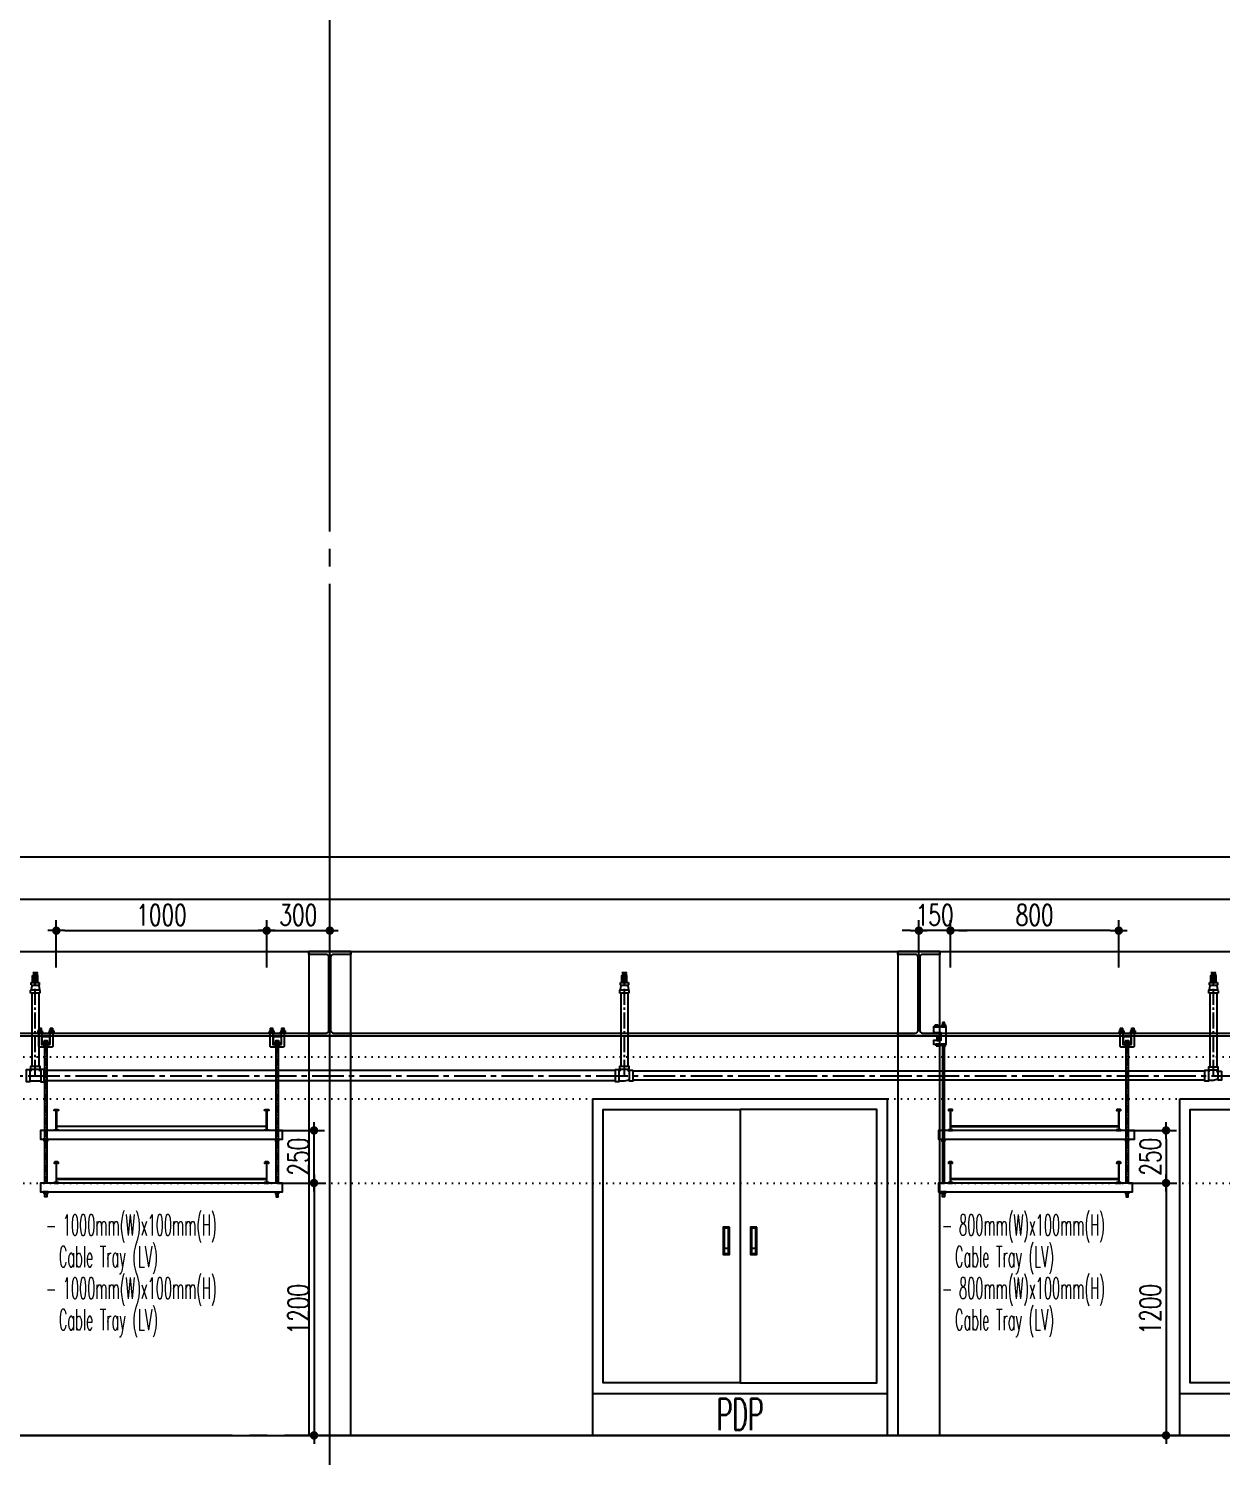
# Model space of a CAD drawing. Header units: millimetres. Extents: x -32710 to 654186, y -254124 to 420220.
# Drawn here: x 246168 to 251838, y 393850 to 400639 of the extents above; entities that cross this region are included whole.
import ezdxf
from ezdxf.enums import TextEntityAlignment as Align

# ---------------------------------------------------------------- set-up
doc = ezdxf.new("R2010")
doc.units = ezdxf.units.MM
doc.header["$LTSCALE"] = 1000
for name, pattern in [('CENTER2', [1.125, 0.75, -0.125, 0.125, -0.125]), ('DOT2', [3.175, 0, -3.175]), ('TPH12-SEC-@E$0$CENTERK5', [6.916, 6.667, -0.083, 0.083, -0.083])]:
    doc.linetypes.add(name, pattern=pattern)
for name, color, linetype in [('0-LEVEL LINE', 4, 'DOT2'), ('e-eq-PDP', 10, 'Continuous'), ('E-POWER-CABL', 80, 'Continuous'), ('FS-EQ', 10, 'Continuous'), ('FS-LINE', 10, 'Continuous'), ('M-DIM', 1, 'Continuous'), ('M-TXT', 3, 'Continuous'), ('S-BEAM', 252, 'Continuous'), ('SM-SEC-Cm$0$SUPPORT', 2, 'Continuous'), ('SUPPORT', 2, 'Continuous'), ('TPH12-SEC-@E$0$H-SIN', 252, 'TPH12-SEC-@E$0$CENTERK5'), ('TPH12-SEC-@E$0$KABE1', 252, 'Continuous'), ('TPH12-SEC-@E$0$STEEL2', 252, 'Continuous'), ('TPH12-SEC-@E$0$STEEL3', 252, 'Continuous')]:
    doc.layers.add(name, color=color, linetype=linetype)
doc.styles.add('aa-txt', font='simplex.shx', dxfattribs={"width": 0.7, "bigfont": 'chineset.shx'})
doc.styles.add('ROMAND', font='romand')
doc.dimstyles.new('50-DIM', dxfattribs={"dimscale": 50, "dimtxt": 2, "dimasz": 0.8, "dimexe": 1, "dimexo": 1, "dimgap": 0.5, "dimtad": 1, "dimdec": 0, "dimdsep": 46, "dimtxsty": 'aa-txt', "dimblk": 'DOT', "dimcen": 5, "dimclrd": 256, "dimclre": 256, "dimclrt": 256, "dimadec": 0, "dimazin": 0, "dimtfac": 1, "dimtdec": 0, "dimtix": 1, "dimtmove": 2, "dimatfit": 3, "dimldrblk": 'DOT', "dimfxl": 1, "dimtolj": 1, "dimtzin": 0, "dimarcsym": 0})

# ---------------------------------------------------------------- blocks, each defined once
blk = doc.blocks.new('TPH12-SEC-@E')
at = {"layer": 'TPH12-SEC-@E$0$H-SIN'}
for p, q in [((247600, 377500), (247600, 414000)), ((298929.6, 396700), (18729.6, 396700)), ((274800, 393950), (45200, 393950))]:
    blk.add_line(p, q, dxfattribs=at)
at = {"layer": 'TPH12-SEC-@E$0$KABE1'}
blk.add_line((47650, 393950), (272350, 393950), dxfattribs=at)
blk.add_lwpolyline([(199600, 396500), (260200, 396500), (260200, 396700), (199600, 396700), (199600, 396500)], dxfattribs=at)
at = {"layer": 'TPH12-SEC-@E$0$STEEL2'}
for points in [[(247500, 396250), (247700, 396250), (247700, 396237), (247617, 396237, 0.414214), (247604, 396224), (247604, 395876, 0.414214), (247617, 395863), (247700, 395863), (247700, 395850), (247500, 395850), (247500, 395863), (247583, 395863, 0.414214), (247596, 395876), (247596, 396224, 0.414214), (247583, 396237), (247500, 396237)], [(250300, 396250), (250500, 396250), (250500, 396237), (250417, 396237, 0.414214), (250404, 396224), (250404, 395876, 0.414214), (250417, 395863), (250500, 395863), (250500, 395850), (250300, 395850), (250300, 395863), (250383, 395863, 0.414214), (250396, 395876), (250396, 396224, 0.414214), (250383, 396237), (250300, 396237)]]:
    blk.add_lwpolyline(points, format="xyb", close=True, dxfattribs=at)
at = {"layer": 'TPH12-SEC-@E$0$STEEL3'}
for p, q in [((183400, 396500), (272340, 396500)), ((180210, 396250), (272340, 396250)), ((239200, 395850), (247600, 395850)), ((247600, 395850), (256000, 395850))]:
    blk.add_line(p, q, dxfattribs=at)
for points in [[(247500, 393950), (247700, 393950), (247700, 396250), (247500, 396250)], [(250300, 393950), (250500, 393950), (250500, 396250), (250300, 396250)]]:
    blk.add_lwpolyline(points, close=True, dxfattribs=at)
blk = doc.blocks.new('PDP-L20-f')
at = {"layer": 'e-eq-PDP'}
blk.add_line((0, 200), (1400, 200), dxfattribs=at)
for points in [[(0, 1600), (1400, 1600), (1400, 0), (0, 0)], [(650, 990), (620, 990), (620, 860), (650, 860)], [(625, 985), (625, 891), (645, 891), (645, 985)], [(780, 990), (750, 990), (750, 860), (780, 860)], [(755, 985), (755, 891), (775, 891), (775, 985)], [(625, 889), (625, 865), (645, 865), (645, 889)], [(755, 889), (755, 865), (775, 865), (775, 889)]]:
    blk.add_lwpolyline(points, close=True, dxfattribs=at)
blk.add_lwpolyline([(700, 250), (1350, 250), (1350, 1550), (700, 1550), (700, 250), (50, 250), (50, 1550), (700, 1550)], dxfattribs=at)
at = {"layer": 'e-eq-PDP', "style": 'aa-txt', "width": 0.55}
blk.add_text('PDP', height=150, dxfattribs=at).set_placement((700, 25), align=Align.CENTER)
blk = doc.blocks.new('Nut-M10')
for p, q in [((-10.9, 1.5), (-10.9, 0.5)), ((-8.7, 2.8), (-10.6, 2)), ((-10.4, 2), (10.4, 2)), ((-10.4, 0), (10.4, 0)), ((-8.7, 9.2), (-8.7, 2.8)), ((6.5, 10), (-6.5, 10)), ((-4.3, 9.2), (-4.3, 2.8)), ((4.3, 2.8), (4.3, 9.2)), ((8.7, 9.2), (8.7, 2.8)), ((8.7, 2.8), (10.6, 2)), ((10.9, 1.5), (10.9, 0.5))]:
    blk.add_line(p, q)
for centre, radius, start, end in [((-10.4, 1.5), 0.5, 90, 180), ((-10.4, 0.5), 0.5, 180, 270), ((-6.5, 6.7), 3.33, 49.44104, 130.55896), ((-6.5, 5.3), 3.33, 229.44104, 310.55896), ((0, -2.1), 12.1, 69.06503, 110.93497), ((0, 14.1), 12.1, 249.06503, 290.93497), ((6.5, 6.7), 3.33, 49.44104, 130.55896), ((6.5, 5.3), 3.33, 229.44104, 310.55896), ((10.4, 1.5), 0.5, 0, 90), ((10.4, 0.5), 0.5, 270, 0)]:
    blk.add_arc(centre, radius, start, end)
blk = doc.blocks.new('Nut-M8')
for p, q in [((-8.9, 1.2), (-8.9, 0.4)), ((-7.5, 2.2), (-8.7, 1.5)), ((-8.5, 1.6), (8.6, 1.6)), ((-8.5, 0), (8.6, 0)), ((-7.5, 7.3), (-7.5, 2.2)), ((5.6, 8), (-5.6, 8)), ((-3.8, 7.3), (-3.8, 2.2)), ((3.8, 2.2), (3.8, 7.3)), ((7.5, 7.3), (7.5, 2.2)), ((7.5, 2.2), (8.7, 1.5)), ((9, 1.2), (9, 0.4))]:
    blk.add_line(p, q)
for centre, radius, start, end in [((-8.5, 1.2), 0.4, 90, 180), ((-8.5, 0.4), 0.4, 180, 270), ((-5.6, 5), 3.03, 51.78679, 128.21321), ((-5.6, 4.6), 3.03, 231.78679, 308.21321), ((0, -3.2), 11.2, 70.34714, 109.65286), ((0, 12.8), 11.2, 250.34714, 289.65286), ((5.6, 5), 3.03, 51.78679, 128.21321), ((5.6, 4.6), 3.03, 231.78679, 308.21321), ((8.6, 1.2), 0.4, 0, 90), ((8.6, 0.4), 0.4, 270, 0)]:
    blk.add_arc(centre, radius, start, end)
blk = doc.blocks.new('HG-S-r')
blk.add_lwpolyline([(-0.5, 0.3), (0, 0.3), (0, -3.5), (-3.5, -3.5), (-3.5, -5.3), (2.5, -5.3), (2.5, 3), (-3.5, 3), (-3.5, 0.3), (-0.5, 0.3), (-0.5, 0), (-3.5, 0), (-3.5, 0.3)])
blk.add_lwpolyline([(0.87, 5), (0.77, 4.9), (0.77, 4), (1.73, 4), (1.73, 4.9), (1.63, 5)], close=True)
at = {"xscale": 0.1, "yscale": 0.1, "zscale": 0.1}
for name, p in [('Nut-M8', (-2.1, 3)), ('Nut-M10', (1.25, 3))]:
    blk.add_blockref(name, p, dxfattribs=at)
at = {"xscale": 0.1, "yscale": 0.1, "zscale": 0.1, "rotation": 180}
for name, p in [('Nut-M8', (-1.55, -5.3)), ('Nut-M10', (1.25, -5.3))]:
    blk.add_blockref(name, p, dxfattribs=at)
blk = doc.blocks.new('DOT')
at = {"color": 0}
blk.add_line((-1, 0), (1, 0), dxfattribs=at)
at = {"color": 3, "const_width": 0.5}
blk.add_lwpolyline([(-0.25, 0, 1), (0.25, 0, 1)], format="xyb", close=True, dxfattribs=at)
blk = doc.blocks.new('*D20')
at = {"layer": 'DEFPOINTS', "color": 0, "transparency": 16777216}
for p in [(250550, 396350), (250550, 396125), (251350, 396125)]:
    blk.add_point(p, dxfattribs=at)
at = {"layer": 'M-DIM', "lineweight": -2, "transparency": 16777216}
for p, q in [((250550, 396175), (250550, 396400)), ((251310, 396350), (250590, 396350)), ((251350, 396175), (251350, 396400))]:
    blk.add_line(p, q, dxfattribs=at)
at = {"layer": 'M-DIM', "lineweight": -2, "transparency": 16777216, "xscale": 40, "yscale": 40, "zscale": 40, "rotation": 180}
blk.add_blockref('DOT', (250550, 396350), dxfattribs=at)
at = {"layer": 'M-DIM', "lineweight": -2, "transparency": 16777216, "xscale": 40, "yscale": 40, "zscale": 40}
blk.add_blockref('DOT', (251350, 396350), dxfattribs=at)
at = {"layer": 'M-DIM', "transparency": 16777216, "insert": (250950, 396425), "char_height": 100, "attachment_point": 5, "style": 'aa-txt'}
blk.add_mtext('\\A1;800', dxfattribs=at)
blk = doc.blocks.new('_Dot')
at = {"color": 0, "linetype": 'ByBlock', "lineweight": -2}
blk.add_line((-0.5, 0), (-1, 0), dxfattribs=at)
at = {"color": 0, "linetype": 'ByBlock', "const_width": 0.5}
blk.add_lwpolyline([(-0.25, 0, 1), (0.25, 0, 1)], format="xyb", close=True, dxfattribs=at)
blk = doc.blocks.new('*D21')
at = {"layer": 'DEFPOINTS', "color": 0, "transparency": 16777216}
for p in [(250400, 396350), (250400, 396125), (250550, 396125)]:
    blk.add_point(p, dxfattribs=at)
at = {"layer": 'M-DIM', "lineweight": -2, "transparency": 16777216}
for p, q in [((250360, 396350), (250320, 396350)), ((250400, 396175), (250400, 396400)), ((250550, 396350), (250400, 396350)), ((250550, 396175), (250550, 396400)), ((250590, 396350), (250630, 396350))]:
    blk.add_line(p, q, dxfattribs=at)
at = {"layer": 'M-DIM', "lineweight": -2, "transparency": 16777216, "xscale": 40, "yscale": 40, "zscale": 40}
blk.add_blockref('DOT', (250400, 396350), dxfattribs=at)
at = {"layer": 'M-DIM', "lineweight": -2, "transparency": 16777216, "xscale": 40, "yscale": 40, "zscale": 40, "rotation": 180}
blk.add_blockref('DOT', (250550, 396350), dxfattribs=at)
at = {"layer": 'M-DIM', "transparency": 16777216, "insert": (250475, 396425), "char_height": 100, "attachment_point": 5, "style": 'aa-txt'}
blk.add_mtext('\\A1;150', dxfattribs=at)
blk = doc.blocks.new('*D22')
at = {"layer": 'DEFPOINTS', "color": 0, "transparency": 16777216}
for p in [(247300, 396350), (246300, 396125), (247300, 396125)]:
    blk.add_point(p, dxfattribs=at)
at = {"layer": 'M-DIM', "lineweight": -2, "transparency": 16777216}
for p, q in [((246300, 396175), (246300, 396400)), ((246340, 396350), (247260, 396350)), ((247300, 396175), (247300, 396400))]:
    blk.add_line(p, q, dxfattribs=at)
at = {"layer": 'M-DIM', "lineweight": -2, "transparency": 16777216, "xscale": 40, "yscale": 40, "zscale": 40, "rotation": 180}
blk.add_blockref('DOT', (246300, 396350), dxfattribs=at)
at = {"layer": 'M-DIM', "lineweight": -2, "transparency": 16777216, "xscale": 40, "yscale": 40, "zscale": 40}
blk.add_blockref('DOT', (247300, 396350), dxfattribs=at)
at = {"layer": 'M-DIM', "transparency": 16777216, "insert": (246800, 396425), "char_height": 100, "attachment_point": 5, "style": 'aa-txt'}
blk.add_mtext('\\A1;1000', dxfattribs=at)
blk = doc.blocks.new('*D23')
at = {"layer": 'DEFPOINTS', "color": 0, "transparency": 16777216}
for p in [(247600, 396350), (247300, 396125), (247600, 396125)]:
    blk.add_point(p, dxfattribs=at)
at = {"layer": 'M-DIM', "lineweight": -2, "transparency": 16777216}
for p, q in [((247300, 396175), (247300, 396400)), ((247340, 396350), (247560, 396350)), ((247600, 396175), (247600, 396400))]:
    blk.add_line(p, q, dxfattribs=at)
at = {"layer": 'M-DIM', "lineweight": -2, "transparency": 16777216, "xscale": 40, "yscale": 40, "zscale": 40, "rotation": 180}
blk.add_blockref('DOT', (247300, 396350), dxfattribs=at)
at = {"layer": 'M-DIM', "lineweight": -2, "transparency": 16777216, "xscale": 40, "yscale": 40, "zscale": 40}
blk.add_blockref('DOT', (247600, 396350), dxfattribs=at)
at = {"layer": 'M-DIM', "transparency": 16777216, "insert": (247450, 396425), "char_height": 100, "attachment_point": 5, "style": 'aa-txt'}
blk.add_mtext('\\A1;300', dxfattribs=at)
blk = doc.blocks.new('SP-H-1')
at = {"layer": 'FS-EQ'}
for p, q in [((-1.25, 5.5), (-1.25, 8.29)), ((-1.24, 8.35), (-0.45, 9.3)), ((-1.02, 6.2), (-1.24, 8.25)), ((-1.21, 9.66), (-1.21, 9.57)), ((-1.21, 9.66), (-1.13, 9.66)), ((-1.21, 9.57), (-1.13, 9.57)), ((-1.13, 9.66), (-1.13, 9.57)), ((-1.13, 9.63), (-1.13, 9.57)), ((-0.99, 9.62), (-0.77, 9.61)), ((-0.99, 9.62), (-0.99, 9.53)), ((-0.99, 9.53), (-0.77, 9.52)), ((-0.9, 8.07), (-0.9, 6.2)), ((-0.83, 9.7), (0.83, 9.7)), ((-0.3, 8.55), (-0.79, 7.9)), ((-0.77, 9.61), (-0.77, 9.52)), ((-0.62, 9.61), (-0.35, 9.61)), ((-0.62, 9.61), (-0.62, 9.52)), ((-0.62, 9.52), (-0.35, 9.52)), ((-0.35, 9.61), (-0.35, 9.52)), ((-0.32, 8.6), (0.32, 8.6)), ((-0.3, 8.55), (0.3, 8.55)), ((-0.25, 8.16), (-0.25, 6.4)), ((-0.14, 9.6), (-0.13, 9.66)), ((-0.14, 9.61), (0.14, 9.61)), ((-0.14, 9.61), (-0.14, 9.52)), ((-0.14, 9.52), (0.14, 9.52)), ((0.14, 9.6), (0.13, 9.66)), ((0.14, 9.61), (0.14, 9.52)), ((0.25, 8.16), (0.25, 6.4)), ((0.3, 8.55), (0.79, 7.9)), ((0.35, 9.61), (0.35, 9.52)), ((0.62, 9.61), (0.35, 9.61)), ((0.62, 9.52), (0.35, 9.52)), ((1.24, 8.35), (0.45, 9.3)), ((0.62, 9.61), (0.62, 9.52)), ((0.99, 9.62), (0.77, 9.61)), ((0.77, 9.61), (0.77, 9.52)), ((0.99, 9.53), (0.77, 9.52)), ((0.9, 8.1), (0.9, 6.2)), ((0.99, 9.62), (0.99, 9.53)), ((1.03, 6.2), (1.24, 8.25)), ((1.13, 9.66), (1.13, 9.57)), ((1.22, 9.66), (1.13, 9.66)), ((1.13, 9.63), (1.13, 9.57)), ((1.22, 9.57), (1.13, 9.57)), ((1.22, 9.66), (1.22, 9.57)), ((1.22, 9.6), (1.22, 9.57)), ((1.25, 5.5), (1.25, 8.29)), ((-1.9, 5.1), (1.9, 5.1)), ((-1.25, 5.5), (1.25, 5.5)), ((-1.02, 6.2), (1.03, 6.2)), ((-0.6, 5.5), (-0.6, 6.4)), ((-0.6, 6.4), (0.6, 6.4)), ((0.6, 5.5), (0.6, 6.4))]:
    blk.add_line(p, q, dxfattribs=at)
for centre, radius, start, end in [((-1.11, 8.29), 0.139, 157.0298, 197.11927), ((-0.93, 8.75), 0.955, 84.08293, 107.66222), ((-0.92, 9.1), 0.592, 87.63402, 110.86459), ((-0.74, 9.01), 0.681, 107.71426, 125.0736), ((-0.75, 9.26), 0.433, 91.85374, 123.12571), ((-0.51, 7.64), 0.388, 136.52487, 182.99076), ((-0.83, 9.35), 0.347, 78.62512, 99.8563), ((-0.49, 9.38), 0.315, 104.44868, 153.97586), ((-0.6, 9.46), 0.226, 88.12632, 139.72683), ((-0.46, 9.49), 0.204, 100.03819, 141.91729), ((-0.56, 8.91), 0.784, 84.96769, 92.26379), ((2.27, 9.44), 2.72, 178.73226, 199.16533), ((-0.26, 9.6), 0.0861, 105.05428, 169.56753), ((-0.09, 9.48), 0.262, 131.7568, 170.54994), ((-0.23, 9.53), 0.161, 53.79981, 110.96926), ((-0.21, 9.56), 0.123, 53.41605, 115.81897), ((0, 8.12), 0.254, 10.48279, 169.51721), ((-0.03, 8.43), 0.184, 139.05009, 221.96842), ((0.23, 9.53), 0.161, 69.03074, 126.20019), ((0.21, 9.56), 0.123, 64.18103, 126.58395), ((0.03, 8.43), 0.184, 318.65695, 40.94991), ((0.09, 9.48), 0.262, 9.45006, 48.2432), ((0.26, 9.6), 0.0861, 10.43247, 74.94572), ((-2.27, 9.44), 2.72, 340.83467, 1.26774), ((0.56, 8.91), 0.784, 87.73621, 95.03231), ((0.46, 9.49), 0.204, 38.08271, 79.96181), ((0.49, 9.38), 0.315, 26.02414, 75.55132), ((0.6, 9.46), 0.226, 40.27317, 91.87368), ((0.83, 9.35), 0.347, 80.1437, 101.37488), ((0.75, 9.26), 0.433, 56.87429, 88.14626), ((0.51, 7.64), 0.388, 357.00924, 43.47513), ((0.93, 8.75), 0.955, 72.33778, 95.91707), ((0.92, 9.1), 0.592, 69.13541, 92.36598), ((0.74, 9.01), 0.681, 54.9264, 72.28574), ((1.11, 8.29), 0.139, 342.88073, 22.9702), ((-1.24, 5.27), 0.303, 326.91187, 50.76864), ((1.33, 5.25), 0.371, 138.07132, 204.24817)]:
    blk.add_arc(centre, radius, start, end, dxfattribs=at)
at = {"layer": 'FS-LINE'}
for p, q in [((-2.2, 1.25), (-1.95, 1.5)), ((-2.2, 0), (-2.2, 1.25)), ((2.2, 0), (-2.2, 0)), ((-1.65, 3.6), (-1.95, 1.5)), ((-1.9, 3.85), (-1.9, 5.1)), ((-1.9, 5.1), (1.9, 5.1)), ((-1.9, 3.85), (-1.65, 3.6)), ((1.9, 3.85), (1.65, 3.6)), ((1.65, 3.6), (1.95, 1.5)), ((1.9, 5.1), (1.9, 3.85)), ((2.2, 1.25), (1.95, 1.5)), ((2.2, 1.25), (2.2, 0))]:
    blk.add_line(p, q, dxfattribs=at)
for points in [[(-1.95, 1.5), (1.95, 1.5)], [(1.65, 3.6), (-1.65, 3.6)]]:
    blk.add_lwpolyline(points, dxfattribs=at)
at = {"layer": 'FS-EQ', "style": 'ROMAND'}
blk.add_text('V27', height=0.35, rotation=180, dxfattribs=at).set_placement((0.01, 5.84), align=Align.MIDDLE)
blk = doc.blocks.new('FS-Tee-32x25x25')
at = {"layer": 'FS-LINE'}
for p, q in [((-2.41, -2.13), (-2.2, -2.13)), ((-2.41, -6.35), (0, -6.35)), ((0, -6.35), (1.67, -5.91)), ((1.67, -1.6), (1.67, -2.03)), ((1.67, -5.91), (2.21, -5.91))]:
    blk.add_line(p, q, dxfattribs=at)
for points in [[(2.15, -1.6), (-2.15, -1.6), (-2.15, 0), (2.15, 0)], [(-2.41, -1.65), (-2.41, -6.83), (-4.01, -6.83), (-4.01, -1.65)], [(3.81, -2.09), (3.81, -6.39), (2.21, -6.39), (2.21, -2.09)]]:
    blk.add_lwpolyline(points, close=True, dxfattribs=at)
for centre, radius, start, end in [((-2.2, -1.6), 0.532, 270, 0), ((2.21, -2.03), 0.54, 180, 270)]:
    blk.add_arc(centre, radius, start, end, dxfattribs=at)
blk = doc.blocks.new('FS-TR-40x32x25')
at = {"layer": 'FS-LINE'}
for p, q in [((-2.59, -2.16), (-2.23, -2.16)), ((0, -6.98), (1.67, -6.68)), ((1.67, -1.72), (1.67, -1.6)), ((2.41, -6.68), (1.67, -6.68)), ((-2.59, -6.98), (0, -6.98))]:
    blk.add_line(p, q, dxfattribs=at)
for points in [[(2.15, -1.6), (-2.15, -1.6), (-2.15, 0), (2.15, 0)], [(-2.59, -1.68), (-2.59, -7.46), (-4.19, -7.46), (-4.19, -1.68)], [(4.01, -1.98), (4.01, -7.16), (2.41, -7.16), (2.41, -1.98)]]:
    blk.add_lwpolyline(points, close=True, dxfattribs=at)
for centre, radius, start, end in [((-2.23, -1.6), 0.557, 270, 0), ((2.41, -1.72), 0.74, 180, 270)]:
    blk.add_arc(centre, radius, start, end, dxfattribs=at)
blk = doc.blocks.new('FS-Tee-40x40x25')
at = {"layer": 'FS-LINE'}
for p, q in [((-2.59, -2.16), (-2.23, -2.16)), ((2.59, -2.16), (2.23, -2.16)), ((-2.59, -6.98), (2.59, -6.98))]:
    blk.add_line(p, q, dxfattribs=at)
for points in [[(2.15, -1.6), (-2.15, -1.6), (-2.15, 0), (2.15, 0)], [(-2.59, -1.68), (-2.59, -7.46), (-4.19, -7.46), (-4.19, -1.68)], [(2.59, -1.68), (2.59, -7.46), (4.19, -7.46), (4.19, -1.68)]]:
    blk.add_lwpolyline(points, close=True, dxfattribs=at)
for centre, start, end in [((-2.23, -1.6), 270, 0), ((2.23, -1.6), 180, 270)]:
    blk.add_arc(centre, 0.557, start, end, dxfattribs=at)
blk = doc.blocks.new('Nut-M12')
for p, q in [((-13, 1.8), (-13, 0.6)), ((-10.4, 3.3), (-12.6, 2.3)), ((-12.4, 2.4), (12.4, 2.4)), ((-12.4, 0), (12.4, 0)), ((-10.4, 11), (-10.4, 3.3)), ((7.8, 12), (-7.8, 12)), ((-5.2, 11), (-5.2, 3.3)), ((5.2, 3.3), (5.2, 11)), ((10.4, 11), (10.4, 3.3)), ((10.4, 3.3), (12.6, 2.3)), ((13, 1.8), (13, 0.6))]:
    blk.add_line(p, q)
for centre, radius, start, end in [((-12.4, 1.8), 0.6, 90, 180), ((-12.4, 0.6), 0.6, 180, 270), ((-7.8, 8), 4.03, 49.8296, 130.1704), ((-7.8, 6.4), 4.03, 229.8296, 310.1704), ((0, -2.7), 14.7, 69.27836, 110.72164), ((0, 17.1), 14.7, 249.27836, 290.72164), ((7.8, 8), 4.03, 49.8296, 130.1704), ((7.8, 6.4), 4.03, 229.8296, 310.1704), ((12.4, 1.8), 0.6, 0, 90), ((12.4, 0.6), 0.6, 270, 0)]:
    blk.add_arc(centre, radius, start, end)
blk = doc.blocks.new('*D94')
at = {"layer": 'DEFPOINTS', "color": 0, "transparency": 16777216}
for p in [(247300, 395150), (247300, 393950), (247525, 393950)]:
    blk.add_point(p, dxfattribs=at)
at = {"layer": 'M-DIM', "lineweight": -2, "transparency": 16777216}
for p, q in [((247350, 395150), (247575, 395150)), ((247525, 395110), (247525, 393990)), ((247350, 393950), (247575, 393950))]:
    blk.add_line(p, q, dxfattribs=at)
at = {"layer": 'M-DIM', "lineweight": -2, "transparency": 16777216, "xscale": 40, "yscale": 40, "zscale": 40}
for p, rotation in [((247525, 395150), 90), ((247525, 393950), 270)]:
    blk.add_blockref('DOT', p, dxfattribs=dict(at, rotation=rotation))
at = {"layer": 'M-DIM', "transparency": 16777216, "insert": (247450, 394550), "char_height": 100, "attachment_point": 5, "rotation": 90, "style": 'aa-txt'}
blk.add_mtext('\\A1;1200', dxfattribs=at)
blk = doc.blocks.new('*D93')
at = {"layer": 'DEFPOINTS', "color": 0, "transparency": 16777216}
for p in [(247300, 395400), (247525, 395400), (247300, 395150)]:
    blk.add_point(p, dxfattribs=at)
at = {"layer": 'M-DIM', "lineweight": -2, "transparency": 16777216}
for p, q in [((247350, 395400), (247575, 395400)), ((247525, 395190), (247525, 395360)), ((247350, 395150), (247575, 395150))]:
    blk.add_line(p, q, dxfattribs=at)
at = {"layer": 'M-DIM', "lineweight": -2, "transparency": 16777216, "xscale": 40, "yscale": 40, "zscale": 40}
for p, rotation in [((247525, 395400), 90), ((247525, 395150), 270)]:
    blk.add_blockref('DOT', p, dxfattribs=dict(at, rotation=rotation))
at = {"layer": 'M-DIM', "transparency": 16777216, "insert": (247450, 395275), "char_height": 100, "attachment_point": 5, "rotation": 90, "style": 'aa-txt'}
blk.add_mtext('\\A1;250', dxfattribs=at)
blk = doc.blocks.new('*D95')
at = {"layer": 'DEFPOINTS', "color": 0, "transparency": 16777216}
for p in [(251350, 395150), (251350, 393950), (251575, 393950)]:
    blk.add_point(p, dxfattribs=at)
at = {"layer": 'M-DIM', "lineweight": -2, "transparency": 16777216}
for p, q in [((251400, 395150), (251625, 395150)), ((251575, 395110), (251575, 393990)), ((251400, 393950), (251625, 393950))]:
    blk.add_line(p, q, dxfattribs=at)
at = {"layer": 'M-DIM', "lineweight": -2, "transparency": 16777216, "xscale": 40, "yscale": 40, "zscale": 40}
for p, rotation in [((251575, 395150), 90), ((251575, 393950), 270)]:
    blk.add_blockref('DOT', p, dxfattribs=dict(at, rotation=rotation))
at = {"layer": 'M-DIM', "transparency": 16777216, "insert": (251500, 394550), "char_height": 100, "attachment_point": 5, "rotation": 90, "style": 'aa-txt'}
blk.add_mtext('\\A1;1200', dxfattribs=at)
blk = doc.blocks.new('*D96')
at = {"layer": 'DEFPOINTS', "color": 0, "transparency": 16777216}
for p in [(251350, 395400), (251350, 395150), (251575, 395150)]:
    blk.add_point(p, dxfattribs=at)
at = {"layer": 'M-DIM', "lineweight": -2, "transparency": 16777216}
for p, q in [((251400, 395400), (251625, 395400)), ((251575, 395360), (251575, 395190)), ((251400, 395150), (251625, 395150))]:
    blk.add_line(p, q, dxfattribs=at)
at = {"layer": 'M-DIM', "lineweight": -2, "transparency": 16777216, "xscale": 40, "yscale": 40, "zscale": 40}
for p, rotation in [((251575, 395400), 90), ((251575, 395150), 270)]:
    blk.add_blockref('DOT', p, dxfattribs=dict(at, rotation=rotation))
at = {"layer": 'M-DIM', "transparency": 16777216, "insert": (251500, 395275), "char_height": 100, "attachment_point": 5, "rotation": 90, "style": 'aa-txt'}
blk.add_mtext('\\A1;250', dxfattribs=at)

msp = doc.modelspace()

# ---------------------------------------------------------------- linework, layer by layer
at = {"layer": '0-LEVEL LINE', "ltscale": 0.01}
for p, q in [((205600, 395750), (272844.5, 395750)), ((205600, 395550), (273010, 395550)), ((205600, 395150), (272800, 395150))]:
    msp.add_line(p, q, dxfattribs=at)
at = {"layer": 'E-POWER-CABL'}
for points in [[(247298.8, 395418.4), (246301.2, 395418.4), (246301.2, 395403), (246310, 395403), (246310, 395400), (246290, 395400), (246290, 395403), (246298.8, 395403), (246298.8, 395497.6), (246293.4, 395497.6, 0.4142135624), (246292.4, 395496.6), (246292.4, 395495), (246290, 395495), (246290, 395496.6, -0.4142135624), (246293.4, 395500), (246306.6, 395500, -0.4142135624), (246310, 395496.6), (246310, 395495), (246307.6, 395495), (246307.6, 395496.6, 0.4142135624), (246306.6, 395497.6), (246301.2, 395497.6), (246301.2, 395425.4, 0.4142135624), (246306.2, 395420.4), (247293.8, 395420.4, 0.4142135624), (247298.8, 395425.4), (247298.8, 395497.6), (247293.4, 395497.6, 0.4142135624), (247292.4, 395496.6), (247292.4, 395495), (247290, 395495), (247290, 395496.6, -0.4142135624), (247293.4, 395500), (247306.6, 395500, -0.4142135624), (247310, 395496.6), (247310, 395495), (247307.6, 395495), (247307.6, 395496.6, 0.4142135624), (247306.6, 395497.6), (247301.2, 395497.6), (247301.2, 395403), (247310, 395403), (247310, 395400), (247290, 395400), (247290, 395403), (247298.8, 395403)], [(250551.2, 395418.4), (251348.8, 395418.4), (251348.8, 395403), (251340, 395403), (251340, 395400), (251360, 395400), (251360, 395403), (251351.2, 395403), (251351.2, 395497.6), (251356.6, 395497.6, -0.4142135624), (251357.6, 395496.6), (251357.6, 395495), (251360, 395495), (251360, 395496.6, 0.4142135624), (251356.6, 395500), (251343.4, 395500, 0.4142135624), (251340, 395496.6), (251340, 395495), (251342.4, 395495), (251342.4, 395496.6, -0.4142135624), (251343.4, 395497.6), (251348.8, 395497.6), (251348.8, 395425.4, -0.4142135624), (251343.8, 395420.4), (250556.2, 395420.4, -0.4142135624), (250551.2, 395425.4), (250551.2, 395497.6), (250556.6, 395497.6, -0.4142135624), (250557.6, 395496.6), (250557.6, 395495), (250560, 395495), (250560, 395496.6, 0.4142135624), (250556.6, 395500), (250543.4, 395500, 0.4142135624), (250540, 395496.6), (250540, 395495), (250542.4, 395495), (250542.4, 395496.6, -0.4142135624), (250543.4, 395497.6), (250548.8, 395497.6), (250548.8, 395403), (250540, 395403), (250540, 395400), (250560, 395400), (250560, 395403), (250551.2, 395403)], [(246301.2, 395168.4), (247298.8, 395168.4), (247298.8, 395153), (247290, 395153), (247290, 395150), (247310, 395150), (247310, 395153), (247301.2, 395153), (247301.2, 395247.6), (247306.6, 395247.6, -0.4142135624), (247307.6, 395246.6), (247307.6, 395245), (247310, 395245), (247310, 395246.6, 0.4142135624), (247306.6, 395250), (247293.4, 395250, 0.4142135624), (247290, 395246.6), (247290, 395245), (247292.4, 395245), (247292.4, 395246.6, -0.4142135624), (247293.4, 395247.6), (247298.8, 395247.6), (247298.8, 395175.4, -0.4142135624), (247293.8, 395170.4), (246306.2, 395170.4, -0.4142135624), (246301.2, 395175.4), (246301.2, 395247.6), (246306.6, 395247.6, -0.4142135624), (246307.6, 395246.6), (246307.6, 395245), (246310, 395245), (246310, 395246.6, 0.4142135624), (246306.6, 395250), (246293.4, 395250, 0.4142135624), (246290, 395246.6), (246290, 395245), (246292.4, 395245), (246292.4, 395246.6, -0.4142135624), (246293.4, 395247.6), (246298.8, 395247.6), (246298.8, 395153), (246290, 395153), (246290, 395150), (246310, 395150), (246310, 395153), (246301.2, 395153)], [(250551.2, 395168.4), (251348.8, 395168.4), (251348.8, 395153), (251340, 395153), (251340, 395150), (251360, 395150), (251360, 395153), (251351.2, 395153), (251351.2, 395247.6), (251356.6, 395247.6, -0.4142135624), (251357.6, 395246.6), (251357.6, 395245), (251360, 395245), (251360, 395246.6, 0.4142135624), (251356.6, 395250), (251343.4, 395250, 0.4142135624), (251340, 395246.6), (251340, 395245), (251342.4, 395245), (251342.4, 395246.6, -0.4142135624), (251343.4, 395247.6), (251348.8, 395247.6), (251348.8, 395175.4, -0.4142135624), (251343.8, 395170.4), (250556.2, 395170.4, -0.4142135624), (250551.2, 395175.4), (250551.2, 395247.6), (250556.6, 395247.6, -0.4142135624), (250557.6, 395246.6), (250557.6, 395245), (250560, 395245), (250560, 395246.6, 0.4142135624), (250556.6, 395250), (250543.4, 395250, 0.4142135624), (250540, 395246.6), (250540, 395245), (250542.4, 395245), (250542.4, 395246.6, -0.4142135624), (250543.4, 395247.6), (250548.8, 395247.6), (250548.8, 395153), (250540, 395153), (250540, 395150), (250560, 395150), (250560, 395153), (250551.2, 395153)]]:
    msp.add_lwpolyline(points, format="xyb", close=True, dxfattribs=at)
at = {"layer": 'FS-LINE', "color": 1, "linetype": 'CENTER2', "ltscale": 0.1}
for p, q in [((246200, 395660.1625), (246200, 396150)), ((249000, 395660.1625), (249000, 396150)), ((251800, 395660.1625), (251800, 396150))]:
    msp.add_line(p, q, dxfattribs=at)
at = {"layer": 'FS-LINE'}
for p, q in [((246183.2995, 396053), (246183.2995, 395705.8625)), ((246216.7005, 396053), (246216.7005, 395705.8625)), ((248983.2995, 396053), (248983.2995, 395705.8625)), ((249016.7005, 396053), (249016.7005, 395705.8625)), ((251783.2995, 396053), (251783.2995, 395702.5625)), ((251816.7005, 396053), (251816.7005, 395702.5625)), ((248958.1, 395684.2925), (246241.9, 395684.2925)), ((251759.9, 395681.2445), (249040.1, 395681.2445)), ((248958.1, 395636.0325), (246241.9, 395636.0325)), ((251759.9, 395639.0805), (249040.1, 395639.0805))]:
    msp.add_line(p, q, dxfattribs=at)
at = {"layer": 'FS-LINE', "color": 1, "linetype": 'CENTER2', "ltscale": 0.2}
msp.add_line((230416, 395660.1625), (254600, 395660.1625), dxfattribs=at)
at = {"layer": 'S-BEAM'}
for p, q in [((244900, 395863), (247500, 395863)), ((247700, 395863), (250300, 395863)), ((250500, 395863), (253100, 395863))]:
    msp.add_line(p, q, dxfattribs=at)
at = {"layer": 'SM-SEC-Cm$0$SUPPORT'}
for points in [[(246245.2375, 395815.86875), (246254.7625, 395815.86875), (246254.7625, 395810.65455), (246245.2375, 395810.65455)], [(246245.2375, 395800.65455), (246254.7625, 395800.65455), (246254.7625, 395150), (246245.2375, 395150)], [(247345.2375, 395815.86875), (247354.7625, 395815.86875), (247354.7625, 395810.65455), (247345.2375, 395810.65455)], [(247345.2375, 395800.65455), (247354.7625, 395800.65455), (247354.7625, 395150), (247345.2375, 395150)], [(250512.7375, 395150), (250522.2625, 395150), (250522.2625, 395810), (250512.7375, 395810)], [(251385.2375, 395815.86875), (251394.7625, 395815.86875), (251394.7625, 395810.65455), (251385.2375, 395810.65455)], [(251385.2375, 395800.65455), (251394.7625, 395800.65455), (251394.7625, 395150), (251385.2375, 395150)]]:
    msp.add_lwpolyline(points, close=True, dxfattribs=at)
at = {"layer": 'SUPPORT', "linetype": 'CENTER2', "ltscale": 0.05}
for p, q in [((246250, 395815.86875), (246250, 395810.65455)), ((246250, 395800.65455), (246250, 395150)), ((247350, 395815.86875), (247350, 395810.65455)), ((247350, 395800.65455), (247350, 395150)), ((250517.5, 395150), (250517.5, 395810)), ((251390, 395815.86875), (251390, 395810.65455)), ((251390, 395800.65455), (251390, 395150))]:
    msp.add_line(p, q, dxfattribs=at)
at = {"layer": 'SUPPORT'}
for p, q in [((246246, 395348.725), (246246, 395356.725)), ((246254, 395356.725), (246254, 395348.725)), ((247346, 395356.725), (247346, 395348.725)), ((247354, 395348.725), (247354, 395356.725)), ((250513.5, 395356.725), (250513.5, 395348.725)), ((250521.5, 395348.725), (250521.5, 395356.725)), ((251386, 395356.725), (251386, 395348.725)), ((251394, 395348.725), (251394, 395356.725)), ((246246, 395098.725), (246246, 395106.725)), ((246254, 395106.725), (246254, 395098.725)), ((247346, 395106.725), (247346, 395098.725)), ((247354, 395098.725), (247354, 395106.725)), ((250513.5, 395098.725), (250513.5, 395106.725)), ((250521.5, 395106.725), (250521.5, 395098.725)), ((251386, 395106.725), (251386, 395098.725)), ((251394, 395098.725), (251394, 395106.725))]:
    msp.add_line(p, q, dxfattribs=at)
for points in [[(246217.6625, 395885), (246216.6625, 395884), (246216.6625, 395875), (246229.3625, 395875), (246229.3625, 395884), (246228.3625, 395885)], [(246271.6375, 395885), (246270.6375, 395884), (246270.6375, 395875), (246283.3375, 395875), (246283.3375, 395884), (246282.3375, 395885)], [(247317.6625, 395885), (247316.6625, 395884), (247316.6625, 395875), (247329.3625, 395875), (247329.3625, 395884), (247328.3625, 395885)], [(247371.6375, 395885), (247370.6375, 395884), (247370.6375, 395875), (247383.3375, 395875), (247383.3375, 395884), (247382.3375, 395885)], [(251357.6625, 395885), (251356.6625, 395884), (251356.6625, 395875), (251369.3625, 395875), (251369.3625, 395884), (251368.3625, 395885)], [(251411.6375, 395885), (251410.6375, 395884), (251410.6375, 395875), (251423.3375, 395875), (251423.3375, 395884), (251422.3375, 395885)], [(250493, 395828), (250493, 395850), (250486, 395850), (250486, 395828)], [(247375, 395400), (246225, 395400), (246225, 395358.725), (247375, 395358.725)], [(251425, 395400), (250492.5, 395400), (250492.5, 395358.725), (251425, 395358.725)], [(246238, 395358.725), (246238, 395356.725), (246262, 395356.725), (246262, 395358.725)], [(246242, 395348.725), (246242, 395356.725), (246258, 395356.725), (246258, 395348.725)], [(246254.7625, 395348.725), (246254.7625, 395333.725), (246245.2375, 395333.725), (246245.2375, 395348.725)], [(247362, 395358.725), (247362, 395356.725), (247338, 395356.725), (247338, 395358.725)], [(247358, 395348.725), (247358, 395356.725), (247342, 395356.725), (247342, 395348.725)], [(247345.2375, 395348.725), (247345.2375, 395333.725), (247354.7625, 395333.725), (247354.7625, 395348.725)], [(250529.5, 395358.725), (250529.5, 395356.725), (250505.5, 395356.725), (250505.5, 395358.725)], [(250525.5, 395348.725), (250525.5, 395356.725), (250509.5, 395356.725), (250509.5, 395348.725)], [(250512.7375, 395348.725), (250512.7375, 395333.725), (250522.2625, 395333.725), (250522.2625, 395348.725)], [(251402, 395358.725), (251402, 395356.725), (251378, 395356.725), (251378, 395358.725)], [(251398, 395348.725), (251398, 395356.725), (251382, 395356.725), (251382, 395348.725)], [(251385.2375, 395348.725), (251385.2375, 395333.725), (251394.7625, 395333.725), (251394.7625, 395348.725)], [(247375, 395150), (246225, 395150), (246225, 395108.725), (247375, 395108.725)], [(251415, 395150), (250492.5, 395150), (250492.5, 395108.725), (251415, 395108.725)], [(246238, 395108.725), (246238, 395106.725), (246262, 395106.725), (246262, 395108.725)], [(246242, 395098.725), (246242, 395106.725), (246258, 395106.725), (246258, 395098.725)], [(246254.7625, 395098.725), (246254.7625, 395083.725), (246245.2375, 395083.725), (246245.2375, 395098.725)], [(247362, 395108.725), (247362, 395106.725), (247338, 395106.725), (247338, 395108.725)], [(247358, 395098.725), (247358, 395106.725), (247342, 395106.725), (247342, 395098.725)], [(247345.2375, 395098.725), (247345.2375, 395083.725), (247354.7625, 395083.725), (247354.7625, 395098.725)], [(250505.5, 395108.725), (250505.5, 395106.725), (250529.5, 395106.725), (250529.5, 395108.725)], [(250509.5, 395098.725), (250509.5, 395106.725), (250525.5, 395106.725), (250525.5, 395098.725)], [(250522.2625, 395098.725), (250522.2625, 395083.725), (250512.7375, 395083.725), (250512.7375, 395098.725)], [(251402, 395108.725), (251402, 395106.725), (251378, 395106.725), (251378, 395108.725)], [(251398, 395098.725), (251398, 395106.725), (251382, 395106.725), (251382, 395098.725)], [(251385.2375, 395098.725), (251385.2375, 395083.725), (251394.7625, 395083.725), (251394.7625, 395098.725)]]:
    msp.add_lwpolyline(points, close=True, dxfattribs=at)
for points in [[(246270.6375, 395808.725), (246270.6375, 395863), (246283.3375, 395863), (246283.3375, 395802.025, -0.4142135624), (246277.3375, 395796.025), (246222.6625, 395796.025, -0.4142135624), (246216.6625, 395802.025), (246216.6625, 395863), (246229.3625, 395863), (246229.3625, 395808.725)], [(247370.6375, 395808.725), (247370.6375, 395863), (247383.3375, 395863), (247383.3375, 395802.025, -0.4142135624), (247377.3375, 395796.025), (247322.6625, 395796.025, -0.4142135624), (247316.6625, 395802.025), (247316.6625, 395863), (247329.3625, 395863), (247329.3625, 395808.725)], [(251410.6375, 395808.725), (251410.6375, 395863), (251423.3375, 395863), (251423.3375, 395802.025, -0.4142135624), (251417.3375, 395796.025), (251362.6625, 395796.025, -0.4142135624), (251356.6625, 395802.025), (251356.6625, 395863), (251369.3625, 395863), (251369.3625, 395808.725)], [(246265.9705, 395847.333, -0.4142135624), (246267.9705, 395845.333), (246267.9705, 395813.392, -0.4142135624), (246265.9705, 395811.392), (246265.7795, 395811.392, -0.4142135624), (246263.7795, 395813.392), (246263.7795, 395814.86875, 0.4142135624), (246262.7795, 395815.86875), (246262.1125, 395815.86875, 0.4142135624), (246261.1125, 395814.86875), (246261.1125, 395813.392, 0.4142135624), (246265.7795, 395808.725), (246265.9705, 395808.725, 0.4142135624), (246270.6375, 395813.392), (246270.6375, 395845.333, 0.4142135624), (246265.9705, 395850), (246234.0295, 395850, 0.4142135624), (246229.3625, 395845.333), (246229.3625, 395813.392, 0.4142135624), (246234.0295, 395808.725), (246234.2205, 395808.725, 0.4142135624), (246238.8875, 395813.392), (246238.8875, 395814.86875, 0.4142135624), (246237.8875, 395815.86875), (246237.2205, 395815.86875, 0.4142135624), (246236.2205, 395814.86875), (246236.2205, 395813.392, -0.4142135624), (246234.2205, 395811.392), (246234.0295, 395811.392, -0.4142135624), (246232.0295, 395813.392), (246232.0295, 395845.333, -0.4142135624), (246234.0295, 395847.333)], [(247365.9705, 395847.333, -0.4142135624), (247367.9705, 395845.333), (247367.9705, 395813.392, -0.4142135624), (247365.9705, 395811.392), (247365.7795, 395811.392, -0.4142135624), (247363.7795, 395813.392), (247363.7795, 395814.86875, 0.4142135624), (247362.7795, 395815.86875), (247362.1125, 395815.86875, 0.4142135624), (247361.1125, 395814.86875), (247361.1125, 395813.392, 0.4142135624), (247365.7795, 395808.725), (247365.9705, 395808.725, 0.4142135624), (247370.6375, 395813.392), (247370.6375, 395845.333, 0.4142135624), (247365.9705, 395850), (247334.0295, 395850, 0.4142135624), (247329.3625, 395845.333), (247329.3625, 395813.392, 0.4142135624), (247334.0295, 395808.725), (247334.2205, 395808.725, 0.4142135624), (247338.8875, 395813.392), (247338.8875, 395814.86875, 0.4142135624), (247337.8875, 395815.86875), (247337.2205, 395815.86875, 0.4142135624), (247336.2205, 395814.86875), (247336.2205, 395813.392, -0.4142135624), (247334.2205, 395811.392), (247334.0295, 395811.392, -0.4142135624), (247332.0295, 395813.392), (247332.0295, 395845.333, -0.4142135624), (247334.0295, 395847.333)], [(251405.9705, 395847.333, -0.4142135624), (251407.9705, 395845.333), (251407.9705, 395813.392, -0.4142135624), (251405.9705, 395811.392), (251405.7795, 395811.392, -0.4142135624), (251403.7795, 395813.392), (251403.7795, 395814.86875, 0.4142135624), (251402.7795, 395815.86875), (251402.1125, 395815.86875, 0.4142135624), (251401.1125, 395814.86875), (251401.1125, 395813.392, 0.4142135624), (251405.7795, 395808.725), (251405.9705, 395808.725, 0.4142135624), (251410.6375, 395813.392), (251410.6375, 395845.333, 0.4142135624), (251405.9705, 395850), (251374.0295, 395850, 0.4142135624), (251369.3625, 395845.333), (251369.3625, 395813.392, 0.4142135624), (251374.0295, 395808.725), (251374.2205, 395808.725, 0.4142135624), (251378.8875, 395813.392), (251378.8875, 395814.86875, 0.4142135624), (251377.8875, 395815.86875), (251377.2205, 395815.86875, 0.4142135624), (251376.2205, 395814.86875), (251376.2205, 395813.392, -0.4142135624), (251374.2205, 395811.392), (251374.0295, 395811.392, -0.4142135624), (251372.0295, 395813.392), (251372.0295, 395845.333, -0.4142135624), (251374.0295, 395847.333)]]:
    msp.add_lwpolyline(points, format="xyb", close=True, dxfattribs=at)
at = {"layer": 'SUPPORT', "ltscale": 0.02}
for points in [[(246254, 395825.86875), (246254, 395817.86875), (246258, 395817.86875), (246258, 395825.86875), (246242, 395825.86875), (246242, 395817.86875), (246238, 395817.86875), (246238, 395815.86875), (246262, 395815.86875), (246262, 395817.86875), (246246, 395817.86875), (246246, 395825.86875), (246242, 395825.86875), (246242, 395817.86875), (246246, 395817.86875)], [(246254, 395800.65455), (246254, 395808.65455), (246258, 395808.65455), (246258, 395800.65455), (246242, 395800.65455), (246242, 395808.65455), (246238, 395808.65455), (246238, 395810.65455), (246262, 395810.65455), (246262, 395808.65455), (246246, 395808.65455), (246246, 395800.65455), (246242, 395800.65455), (246242, 395808.65455), (246246, 395808.65455)], [(247354, 395825.86875), (247354, 395817.86875), (247358, 395817.86875), (247358, 395825.86875), (247342, 395825.86875), (247342, 395817.86875), (247338, 395817.86875), (247338, 395815.86875), (247362, 395815.86875), (247362, 395817.86875), (247346, 395817.86875), (247346, 395825.86875), (247342, 395825.86875), (247342, 395817.86875), (247346, 395817.86875)], [(247354, 395800.65455), (247354, 395808.65455), (247358, 395808.65455), (247358, 395800.65455), (247342, 395800.65455), (247342, 395808.65455), (247338, 395808.65455), (247338, 395810.65455), (247362, 395810.65455), (247362, 395808.65455), (247346, 395808.65455), (247346, 395800.65455), (247342, 395800.65455), (247342, 395808.65455), (247346, 395808.65455)], [(251394, 395825.86875), (251394, 395817.86875), (251398, 395817.86875), (251398, 395825.86875), (251382, 395825.86875), (251382, 395817.86875), (251378, 395817.86875), (251378, 395815.86875), (251402, 395815.86875), (251402, 395817.86875), (251386, 395817.86875), (251386, 395825.86875), (251382, 395825.86875), (251382, 395817.86875), (251386, 395817.86875)], [(251394, 395800.65455), (251394, 395808.65455), (251398, 395808.65455), (251398, 395800.65455), (251382, 395800.65455), (251382, 395808.65455), (251378, 395808.65455), (251378, 395810.65455), (251402, 395810.65455), (251402, 395808.65455), (251386, 395808.65455), (251386, 395800.65455), (251382, 395800.65455), (251382, 395808.65455), (251386, 395808.65455)]]:
    msp.add_lwpolyline(points, dxfattribs=at)

# ---------------------------------------------------------------- block references
msp.add_blockref('TPH12-SEC-@E', (0, 0))
at = {"layer": 'e-eq-PDP'}
for p in [(248850, 393950), (251640, 393950)]:
    msp.add_blockref('PDP-L20-f', p, dxfattribs=at)
at = {"layer": 'FS-LINE', "xscale": 10, "yscale": 10, "zscale": 10}
for name, p in [('SP-H-1', (246200, 396053)), ('SP-H-1', (249000, 396053)), ('SP-H-1', (251800, 396053)), ('FS-Tee-40x40x25', (246200, 395705.8625)), ('FS-TR-40x32x25', (249000, 395705.8625)), ('FS-Tee-32x25x25', (251800, 395702.5625))]:
    msp.add_blockref(name, p, dxfattribs=at)
at = {"layer": 'SUPPORT'}
for p in [(246223.0125, 395863), (246276.9875, 395863), (247323.0125, 395863), (247376.9875, 395863), (251363.0125, 395863), (251416.9875, 395863)]:
    msp.add_blockref('Nut-M12', p, dxfattribs=at)
at = {"layer": 'SUPPORT', "xscale": 10, "yscale": 10, "zscale": 10}
msp.add_blockref('HG-S-r', (250505, 395863), dxfattribs=at)

# ---------------------------------------------------------------- texts
at = {"layer": 'M-TXT', "style": 'aa-txt', "width": 0.45}
for s, p in [('- 1000mm(W)x100mm(H)', (246250, 394950)), ('- 800mm(W)x100mm(H)', (250510, 394950)), ('  Cable Tray (LV)', (246250, 394800)), ('  Cable Tray (LV)', (250510, 394800)), ('- 1000mm(W)x100mm(H)', (246250, 394650)), ('- 800mm(W)x100mm(H)', (250510, 394650)), ('  Cable Tray (LV)', (246250, 394500)), ('  Cable Tray (LV)', (250510, 394500))]:
    msp.add_text(s, height=100, dxfattribs=at).set_placement(p, align=Align.MIDDLE_LEFT)

# ---------------------------------------------------------------- dimensions: what is measured, and where the dimension line sits
at = {"layer": 'M-DIM'}
for base, p1, p2, angle, picture, middle in [((247300, 396350), (246300, 396125), (247300, 396125), 180, '*D22', (246800, 396425)), ((247600, 396350), (247300, 396125), (247600, 396125), 180, '*D23', (247450, 396425)), ((247525, 395400), (247300, 395150), (247300, 395400), 270, '*D93', (247450, 395275)), ((251575, 395150), (251350, 395400), (251350, 395150), 90, '*D96', (251500, 395275)), ((247525, 393950), (247300, 395150), (247300, 393950), 90, '*D94', (247450, 394550)), ((251575, 393950), (251350, 395150), (251350, 393950), 90, '*D95', (251500, 394550))]:
    dim = msp.add_linear_dim(base=base, p1=p1, p2=p2, angle=angle, dimstyle='50-DIM', dxfattribs=at)
    dim.commit()
    dim.dimension.update_dxf_attribs({"geometry": picture, "text_midpoint": middle})
for base, p1, p2, picture, middle in [((250400, 396350), (250550, 396125), (250400, 396125), '*D21', (250475, 396425)), ((250550, 396350), (251350, 396125), (250550, 396125), '*D20', (250950, 396425))]:
    dim = msp.add_linear_dim(base=base, p1=p1, p2=p2, dimstyle='50-DIM', dxfattribs=at)
    dim.commit()
    dim.dimension.update_dxf_attribs({"geometry": picture, "text_midpoint": middle})

doc.saveas('drawing.dxf')
